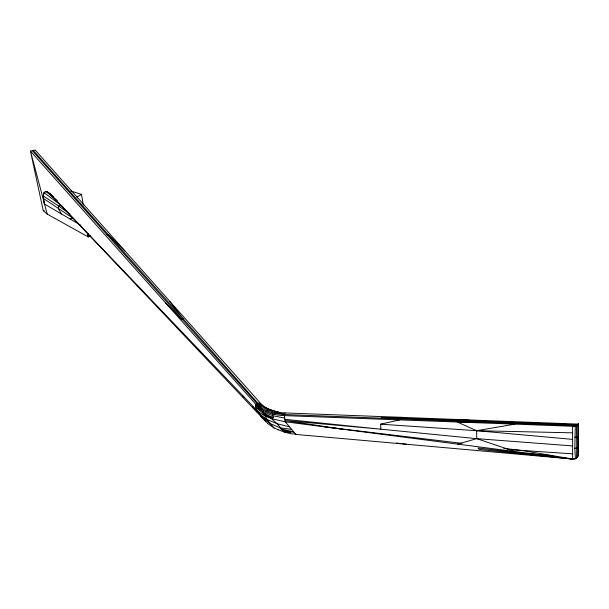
<?xml version="1.0" encoding="UTF-8"?>
<svg xmlns="http://www.w3.org/2000/svg" width="609" height="609" viewBox="0 0 609 609"><rect width="100%" height="100%" fill="white"/><g stroke="black" fill="none" stroke-linecap="round" stroke-linejoin="round"><path stroke-width="0.91" d="M578.542 454.223L578.542 424.115L284.982 412.91L284.327 415.627L285.286 421.786L295.936 434.438L572.612 459.026C575.619 459.43 578.474 457.42 578.542 454.223L578.55 424.062L572.612 426.277L284.327 415.627A38.58 24.04 -4.5 0 1 273.966 414.28L272.299 413.869A38.58 24.04 -4.5 0 1 266.034 411.707L261.9 409.598A38.58 24.04 -4.5 0 1 258.391 407.155L30.45 151.093L35.124 149.974L262.106 405.084L260.058 406.812L258.391 407.155M576.799 425.09L572.612 426.277L572.612 459.026L478.019 448.018L479.199 449.419L572.612 459.026L575.398 458.699L576.495 458.212L576.784 447.897L576.457 425.935L575.535 425.531L284.586 414.539C274.971 413.854 263.484 411.737 257.188 403.744L32.323 150.644M575.398 458.699L574.827 448.27L575.269 426.163L577.294 425.63L578.542 424.115L577.126 424.595M80.906 225.33L44.548 204.091C44.038 200.414 41.336 193.479 45.827 191.416L48.431 192.467L53.554 196.745M263.217 410.344L263.255 413.465L265.334 416.122L266.894 419.441L274.088 428.02L284.616 432.268L292.023 433.912L296.141 434.08M90.612 235.919L87.978 236.81L47.197 214.086L43.269 210.722L30.45 151.093L44.236 202.942A15.263 4.872 68.1 0 0 44.541 204.091A17.813 5.687 68.1 0 1 44.061 192.672L45.835 191.416L57.208 200.612M381.226 418.33L382.033 417.477L402.412 417.371M266.034 411.707L268.835 409.225L278.838 412.24M261.215 404.3L257.371 406.279M578.542 424.092L576.129 425.676L572.612 426.277L575.269 426.163L574.112 425.95M576.495 458.212L577.713 456.834L577.713 425.303L576.183 424.945M293.804 431.903L284.616 432.268L284.228 431.301L285.02 430.677L290.752 432.055L290.272 431.103M256.427 405.381L260.386 403.493A33.906 20.988 -2.6 0 0 265.197 407.292M76.803 197.095L81.507 194.385L83.243 204.959M272.299 413.869L273.403 417.599L271.469 418.672L265.334 416.122L260.18 413.069L256.237 409.705L49.953 193.837L47.068 191.66L53.638 196.89M273.966 414.28L275.352 413.564L275.831 411.608M277.91 429.893L278.374 429.665M272.672 418.672A34.804 20.759 3.2 0 1 271.211 418.018C269.391 416.861 265.341 415.642 264.968 413.785M259.632 402.671L255.559 404.46L256.244 409.697L265.783 421.535L49.953 193.837M106.849 234.96L108.242 234.396L124.929 251.053M457.679 444.128L476.733 438.647L572.612 445.925M70.073 219.004L72.897 218.189L43.475 198.465M515.145 451.574L476.733 438.647L380.846 429.193L380.633 424.184L399.641 419.883M574.827 437.239L576.784 436.866L577.713 437.917M574.827 448.27L576.784 447.897M514.955 424.146L476.626 430.692L380.633 424.184M43.269 210.722L44.213 210.607M61.334 205.591L58.388 205.842L43.376 196.052M577.606 424.42L578.207 424.595M572.612 432.832L476.626 430.692L457.298 422.014L477.905 421.93L479.298 421.139L461.127 419.601M382.033 417.477L576.654 424.77M88.427 236.832L88.069 233.689M87.985 236.81L87.627 233.666L88.275 236.825M572.841 453.857L507.274 449.427M529.213 453.728L552.888 455.692M572.612 439.378L476.626 430.692L476.733 438.647M284.905 419.319L380.846 429.193L285.096 420.553L342.753 429.231M320.821 426.407L322.679 426.627M324.536 426.856L327.322 427.183M329.18 427.411L462.003 443.344M503.803 448.361L523.306 450.698L572.612 459.026L285.286 421.786L271.469 418.672L277.118 423.735L284.616 432.268M396.581 443.017L400.227 443.474M402.047 443.702L406.606 444.273M291.681 429.375L280.452 427.929L270.175 423.598L261.969 416.8M284.723 413.998C275.618 413.024 266.011 410.702 259.183 404.239M284.707 418.086L273.129 415.802L263.012 411.783L255.833 406.561L255.696 405.51M280.239 428.744L293.614 431.888M284.228 431.301L289.283 432.55M289.549 426.848L277.118 423.735L266.894 419.441L260.058 414.432M281.754 429.832L285.02 430.677M272.269 418.345L264.725 413.899M70.865 191.02L81.507 194.385M271.515 410.314L272.923 410.793M266.963 415.741L268.006 415.955L265.73 414.326M273.403 417.599L263.255 413.465L255.97 407.604M268.965 416.921L263.316 413.062M274.088 428.02L267.694 423.499M269.597 416.998L272.056 418.33L269.391 416.731M69.829 213.858L58.388 205.842L58.479 208.925L61.562 214.033M261.809 409.766L260.287 408.669L260.119 407.162M44.061 192.672L62.773 206.672M263.347 413.1L265.075 414.463M267.686 423.491L260.751 415.939M165.496 303.084L181.878 319.405L183.256 318.827L258.003 403.386M242.496 395.675L243.752 397.068M252.568 406.858L257.599 412.445M33.259 150.423L183.256 318.827L169.835 301.592M263.545 413.998L265.098 415.909M260.058 406.812L261.9 409.598M44.236 202.934L47.197 214.086M284.966 412.986A33.876 21.825 -4 0 1 278.808 412.308M271.591 410.23A33.898 21.064 -2.8 0 1 265.28 407.238M278.861 412.202A34.035 21.581 -3.7 0 1 274.385 411.189M272.558 418.741A33.739 14.7 10.4 0 1 271.089 418.086M268.729 409.309A33.883 21.109 -3 0 1 262.015 405.13"/></g></svg>
